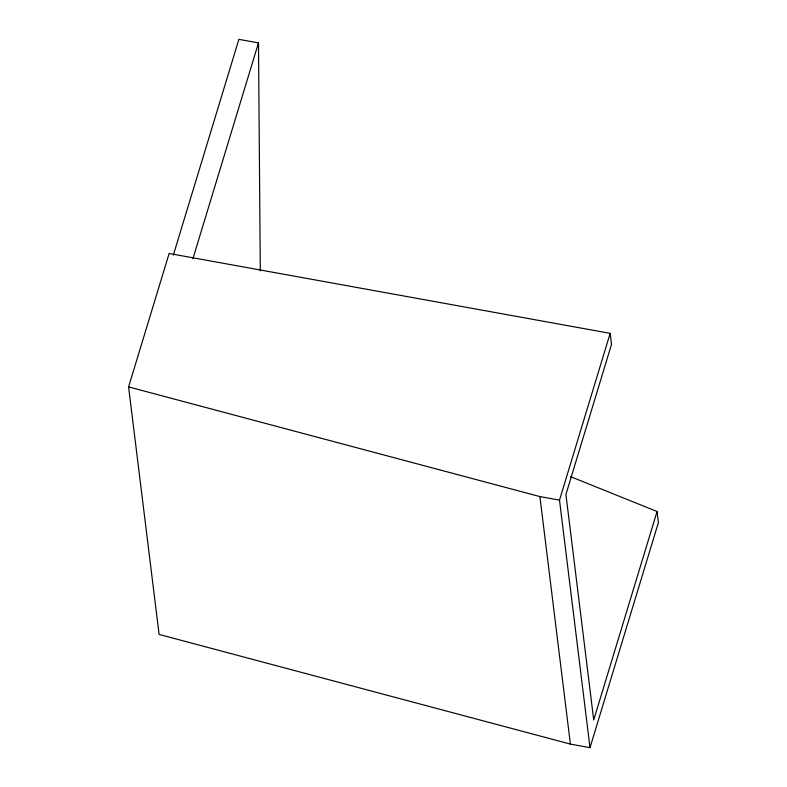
<?xml version="1.0" encoding="UTF-8"?>
<svg xmlns="http://www.w3.org/2000/svg" width="787" height="787" viewBox="0 0 787 787"><rect width="100%" height="100%" fill="white"/><g stroke="black" fill="none" stroke-linecap="round" stroke-linejoin="round"><path stroke-width="1.18" d="M657.056 511.511L658.414 522.509L590.004 747.65L570.408 744.099L159.102 634.43L128.586 386.899L169.126 253.483L610.161 333.354L611.519 344.352L565.922 494.443L593.723 719.967L657.056 511.511L570.545 476.637M173.327 255.106L238.884 39.35L258.48 42.901L260.3 270.905M192.933 258.657L258.48 42.901M590.004 747.65L559.498 500.119L610.161 333.354M128.586 386.899L539.892 496.577L559.498 500.119M539.892 496.577L570.408 744.099"/></g></svg>
